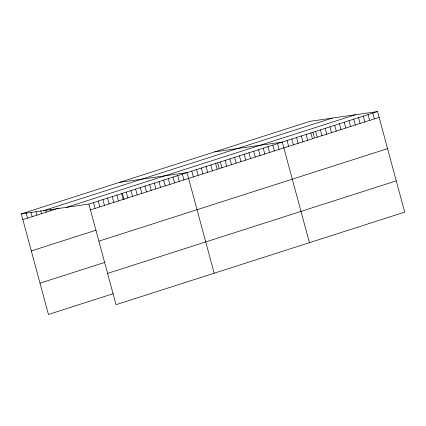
<?xml version="1.0" encoding="UTF-8"?>
<svg xmlns="http://www.w3.org/2000/svg" width="426" height="426" viewBox="0 0 426 426"><rect width="100%" height="100%" fill="white"/><g stroke="black" fill="none" stroke-linecap="round" stroke-linejoin="round"><path stroke-width="0.64" d="M21.3 213.857L309.974 121.325L377.558 111.548L404.7 212.143L116.026 304.675L88.885 204.081L21.3 213.857L48.442 314.452L113.289 293.663M43.601 210.63L332.275 118.103M22.866 219.662L59.086 208.053M66.578 207.302L355.257 114.775M88.885 204.081L377.558 111.548M90.45 209.885L379.124 117.358M31.306 250.941L96.154 230.157M98.891 241.164L387.564 148.637M40.001 283.168L104.849 262.384M107.586 273.391L396.26 180.864M214.709 151.864L282.294 142.087L309.436 242.682M119.45 182.397L187.03 172.621L214.177 273.215M372.793 113.076L374.363 118.886M368.032 114.605L369.598 120.409M363.266 116.133L364.837 121.937M358.506 117.656L360.071 123.465M353.74 119.184L355.311 124.988M348.979 120.712L350.545 126.517M344.213 122.235L345.784 128.045M339.453 123.764L341.018 129.573M334.687 125.292L336.258 131.096M329.926 126.815L331.492 132.624M325.16 128.343L326.731 134.153M320.4 129.871L321.965 135.676M315.634 131.4L317.205 137.204M312.95 132.348L314.356 137.561M310.873 132.923L312.439 138.732M306.113 134.451L307.678 140.255M301.347 135.979L302.913 141.783M296.587 137.502L298.152 143.312M291.821 139.03L293.386 144.84M287.06 140.559L288.626 146.363M277.534 143.61L279.099 149.419M272.768 145.138L274.333 150.942M268.007 146.666L269.573 152.471M263.241 148.189L264.807 153.999M258.481 149.718L260.046 155.527M253.715 151.246L255.28 157.05M248.954 152.769L250.52 158.578M244.189 154.297L245.754 160.107M239.428 155.825L240.994 161.63M234.662 157.354L236.228 163.158M229.902 158.877L231.467 164.686M225.136 160.405L226.707 166.209M220.375 161.933L221.941 167.737M217.686 162.881L219.092 168.094M215.609 163.456L217.18 169.266M210.849 164.984L212.414 170.794M206.083 166.513L207.654 172.317M201.322 168.041L202.888 173.845M196.556 169.564L198.127 175.374M191.796 171.092L193.361 176.896M182.36 174.117L183.925 179.921M177.685 175.613L179.25 181.423M173.009 177.115L174.58 182.919M168.339 178.611L169.905 184.415M163.664 180.107L165.229 185.917M158.989 181.609L160.554 187.413M154.313 183.105L155.884 188.91M149.643 184.602L151.209 190.411M144.968 186.103L146.533 191.908M140.292 187.6L141.863 193.404M135.622 189.096L137.188 194.906M130.947 190.598L132.513 196.402M126.272 192.094L127.837 197.898M122.422 193.415L124.142 199.789M121.602 193.59L123.167 199.4M116.926 195.092L118.492 200.896M112.251 196.588L113.817 202.393M107.576 198.085L109.147 203.894M102.906 199.586L104.471 205.391M98.23 201.083L99.796 206.887M93.555 202.579L95.126 208.389M50.598 209.512L50.907 210.673M45.763 210.428L46.237 212.169M40.779 210.763L41.562 213.671M35.949 211.685L36.886 215.167M31.119 212.601L32.216 216.664M25.975 212.356L27.541 218.165"/></g></svg>
